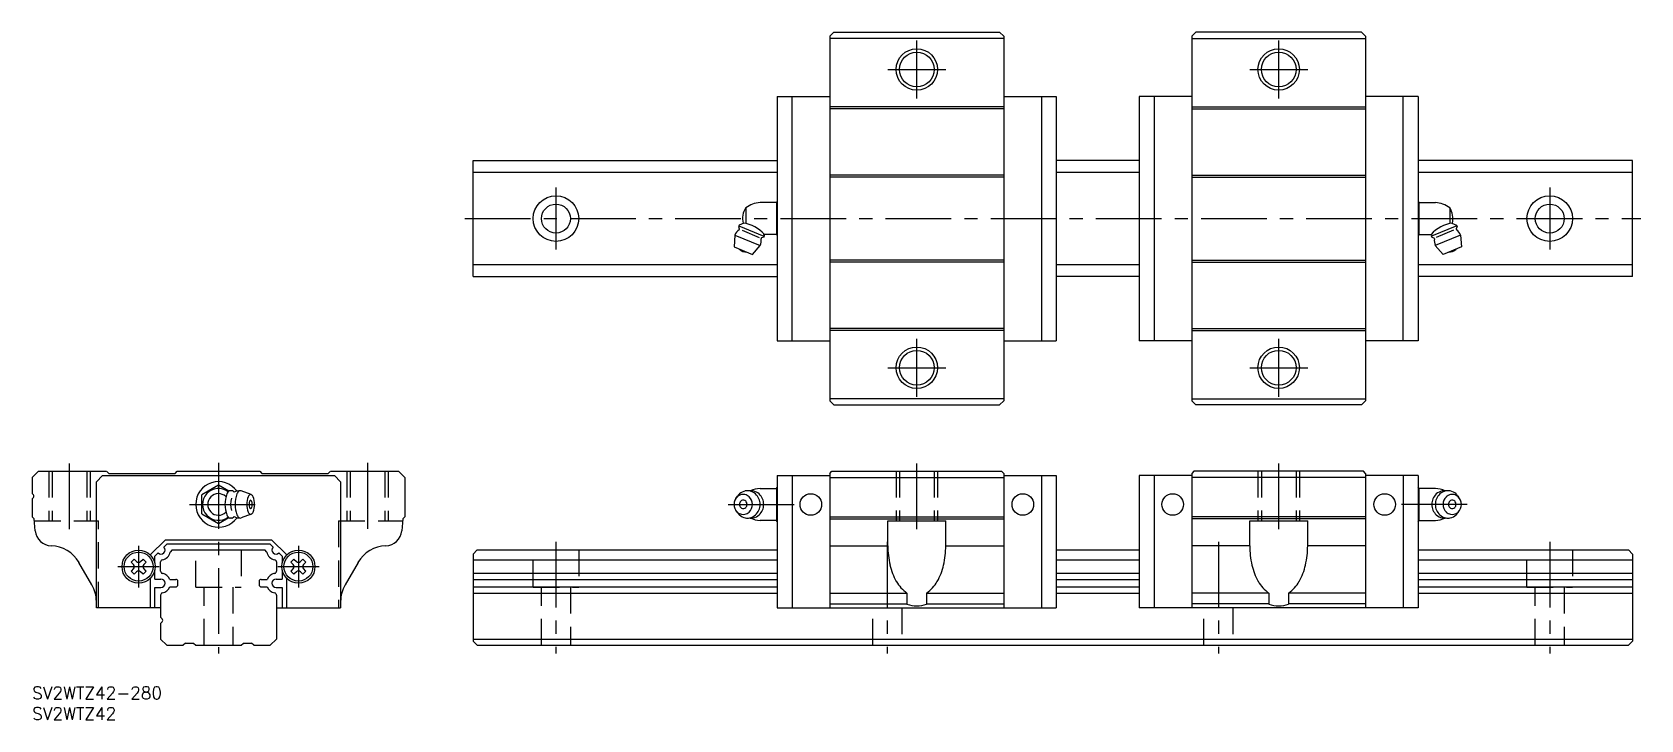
# Model space of a CAD drawing. Extents: x 0 to 388, y -8 to 158.
import ezdxf

# ---------------------------------------------------------------- set-up
doc = ezdxf.new("R2010")
doc.units = 0
doc.header["$LTSCALE"] = 0.5
doc.linetypes.add('CENTER', pattern=[50.8, 31.75, -6.35, 6.35, -6.35])
doc.linetypes.add('DASHED', pattern=[19.05, 12.7, -6.35])
for name, color, linetype in [('MSM_CENTER', 1, 'CENTER'), ('MSM_CONTINUOUS', 7, 'CONTINUOUS'), ('MSM_DASHED', 4, 'DASHED'), ('MSM_NARROW', 5, 'CONTINUOUS'), ('MSM_PART_NUMBER', 7, 'CONTINUOUS')]:
    doc.layers.add(name, color=color, linetype=linetype)
doc.styles.get("Standard").update_dxf_attribs({"font": 'txt.shx', "height": 3, "bigfont": 'bigfont.shx'})

# ---------------------------------------------------------------- blocks, each defined once
blk = doc.blocks.new('*U2')
at = {"layer": 'MSM_PART_NUMBER'}
blk.add_text('SV2WTZ42-280', height=3, dxfattribs=at).set_placement((0, -3))
blk = doc.blocks.new('*U3')
at = {"layer": 'MSM_PART_NUMBER'}
blk.add_text('SV2WTZ42', height=3, dxfattribs=at).set_placement((0, -8))

msp = doc.modelspace()

# ---------------------------------------------------------------- linework, layer by layer
at = {"layer": 'MSM_CENTER'}
for p, q in [((213.64, 142), (213.64, 156)), ((301.04, 142), (301.04, 156)), ((206.64, 149), (220.64, 149)), ((294.04, 149), (308.04, 149)), ((126.5, 120.5), (126.5, 105.5)), ((366.5, 120.5), (366.5, 105.5)), ((104.5, 113), (388.5, 113)), ((213.64, 70), (213.64, 84)), ((301.04, 70), (301.04, 84)), ((206.64, 77), (220.64, 77)), ((294.04, 77), (308.04, 77)), ((9, 38), (9, 54)), ((45, 54), (45, 8)), ((81, 54), (81, 38)), ((213.64, 38.02), (213.64, 54.02)), ((301.04, 38.02), (301.04, 54.02)), ((38, 44), (55.18, 44)), ((168.12, 44), (184.24, 44)), ((346.56, 44), (330.44, 44)), ((126.5, 35), (126.5, 8)), ((206.5, 35), (206.5, 8)), ((286.5, 35), (286.5, 8)), ((366.5, 35), (366.5, 8)), ((25.7, 33.98), (25.7, 23.98)), ((64.3, 33.98), (64.3, 23.98)), ((20.7, 28.98), (30.7, 28.98)), ((59.3, 28.98), (69.3, 28.98))]:
    msp.add_line(p, q, dxfattribs=at)
at = {"layer": 'MSM_CONTINUOUS'}
for p, q in [((193.64, 158), (192.64, 157)), ((192.64, 157), (192.64, 69)), ((234.64, 156.5), (192.64, 156.5)), ((193.64, 158), (233.64, 158)), ((233.64, 158), (234.64, 157)), ((234.64, 157), (234.64, 69)), ((281.04, 158), (280.04, 157)), ((280.04, 157), (280.04, 69)), ((280.04, 156.5), (322.04, 156.5)), ((321.04, 158), (281.04, 158)), ((321.04, 158), (322.04, 157)), ((322.04, 157), (322.04, 69)), ((179.94, 142.5), (192.64, 142.5)), ((179.94, 142.5), (179.94, 83.5)), ((183.54, 83.5), (183.54, 142.5)), ((234.64, 140), (192.64, 140)), ((234.64, 142.5), (247.34, 142.5)), ((243.74, 142.5), (243.74, 83.5)), ((247.34, 142.5), (247.34, 83.5)), ((267.34, 142.5), (267.34, 83.5)), ((280.04, 142.5), (267.34, 142.5)), ((270.94, 142.5), (270.94, 83.5)), ((280.04, 140), (322.04, 140)), ((334.74, 142.5), (322.04, 142.5)), ((331.14, 83.5), (331.14, 142.5)), ((334.74, 142.5), (334.74, 83.5)), ((234.64, 139.5), (192.64, 139.5)), ((280.04, 139.5), (322.04, 139.5)), ((106.5, 127), (179.94, 127)), ((106.5, 99), (106.5, 127)), ((267.34, 127), (247.34, 127)), ((386.5, 127), (334.74, 127)), ((386.5, 99), (386.5, 127)), ((179.94, 124.16), (106.5, 124.16)), ((234.64, 123.5), (192.64, 123.5)), ((234.64, 123), (192.64, 123)), ((267.34, 124.16), (247.34, 124.16)), ((280.04, 123.5), (322.04, 123.5)), ((280.04, 123), (322.04, 123)), ((386.5, 124.16), (334.74, 124.16)), ((179.78, 116.85), (175.78, 116.85)), ((179.94, 117.12), (179.78, 116.85)), ((179.78, 116.85), (179.78, 109.15)), ((334.74, 117.12), (334.9, 116.85)), ((334.9, 116.85), (334.9, 109.15)), ((334.9, 116.85), (338.9, 116.85)), ((172.34, 115.6), (172.34, 111.82)), ((342.34, 115.6), (342.34, 111.82)), ((169.71, 109), (169.51, 106.16)), ((169.71, 109), (175.81, 106.47)), ((170.72, 111.44), (170.57, 111.07)), ((170.57, 111.07), (170.78, 110.56)), ((170.65, 111.26), (176.74, 108.73)), ((171.85, 111.91), (170.72, 111.44)), ((171.43, 110.17), (175.58, 108.46)), ((176.64, 109.36), (176.82, 108.92)), ((176.82, 108.92), (176.67, 108.55)), ((179.78, 109.15), (176.82, 109.15)), ((179.78, 109.15), (179.94, 108.88)), ((334.9, 109.15), (334.74, 108.88)), ((334.9, 109.15), (337.86, 109.15)), ((338.05, 109.36), (337.86, 108.92)), ((337.86, 108.92), (338.01, 108.55)), ((344.04, 111.26), (337.94, 108.73)), ((344.97, 109), (338.87, 106.47)), ((343.25, 110.17), (339.1, 108.46)), ((342.84, 111.91), (343.96, 111.44)), ((344.11, 111.07), (343.9, 110.56)), ((343.96, 111.44), (344.11, 111.07)), ((344.97, 109), (345.17, 106.16)), ((169.51, 106.16), (173.94, 104.32)), ((173.94, 104.32), (175.81, 106.47)), ((176.67, 108.55), (176.16, 108.34)), ((338.01, 108.55), (338.52, 108.34)), ((340.74, 104.32), (338.87, 106.47)), ((345.17, 106.16), (340.74, 104.32)), ((179.94, 101.84), (106.5, 101.84)), ((234.64, 103), (192.64, 103)), ((234.64, 102.5), (192.64, 102.5)), ((267.34, 101.84), (247.34, 101.84)), ((280.04, 103), (322.04, 103)), ((280.04, 102.5), (322.04, 102.5)), ((386.5, 101.84), (334.74, 101.84)), ((106.5, 99), (179.94, 99)), ((267.34, 99), (247.34, 99)), ((386.5, 99), (334.74, 99)), ((234.64, 86.5), (192.64, 86.5)), ((234.64, 86), (192.64, 86)), ((280.04, 86.5), (322.04, 86.5)), ((280.04, 86), (322.04, 86)), ((179.94, 83.5), (192.64, 83.5)), ((234.64, 83.5), (247.34, 83.5)), ((280.04, 83.5), (267.34, 83.5)), ((334.74, 83.5), (322.04, 83.5)), ((234.64, 69.5), (192.64, 69.5)), ((192.64, 69), (193.64, 68)), ((193.64, 68), (233.64, 68)), ((233.64, 68), (234.64, 69)), ((280.04, 69.5), (322.04, 69.5)), ((281.04, 68), (280.04, 69)), ((321.04, 68), (281.04, 68)), ((322.04, 69), (321.04, 68)), ((0, 50.48), (1.52, 52)), ((1.52, 52), (17.98, 52)), ((15.5, 49.48), (17, 50.98)), ((17, 50.98), (73, 50.98)), ((18.5, 51.48), (18, 51.98)), ((18.5, 51.48), (34.5, 51.48)), ((34.5, 51.48), (35.02, 52)), ((35.02, 52), (54.98, 52)), ((54.98, 52), (55.5, 51.48)), ((55.5, 51.48), (71.5, 51.48)), ((72, 51.98), (71.5, 51.48)), ((72.02, 52), (88.48, 52)), ((73, 50.98), (74.5, 49.48)), ((88.48, 52), (90, 50.48)), ((179.94, 50.98), (192.64, 50.98)), ((179.94, 50.98), (179.94, 19)), ((183.54, 50.98), (183.54, 19)), ((192.64, 51.48), (193.16, 52)), ((192.64, 51.48), (192.64, 19)), ((193.16, 52), (234.13, 52)), ((234.13, 52), (234.64, 51.48)), ((234.64, 51.48), (234.64, 19)), ((234.64, 50.98), (247.34, 50.98)), ((243.74, 50.98), (243.74, 19)), ((247.34, 50.98), (247.34, 19)), ((267.34, 50.98), (267.34, 19)), ((280.04, 50.98), (267.34, 50.98)), ((270.94, 50.98), (270.94, 19)), ((280.56, 52), (280.04, 51.48)), ((280.04, 51.48), (280.04, 19)), ((321.53, 52), (280.56, 52)), ((322.04, 51.48), (321.53, 52)), ((322.04, 51.48), (322.04, 19)), ((334.74, 50.98), (322.04, 50.98)), ((331.14, 50.98), (331.14, 19)), ((334.74, 50.98), (334.74, 19)), ((0, 50.48), (0, 46.61)), ((15.5, 19), (15.5, 49.48)), ((45, 48.62), (41, 46.31)), ((47.49, 47.18), (45, 48.62)), ((48.19, 47.3), (47.82, 47.3)), ((52.89, 46.38), (50.44, 47.27)), ((74.5, 49.48), (74.5, 19)), ((90, 50.48), (90, 41)), ((175.78, 47.85), (179.78, 47.85)), ((179.78, 47.85), (179.94, 48.12)), ((179.78, 47.85), (179.78, 40.15)), ((192.64, 50.48), (234.64, 50.48)), ((322.04, 50.48), (280.04, 50.48)), ((334.9, 47.85), (334.74, 48.12)), ((334.9, 47.85), (334.9, 40.15)), ((338.9, 47.85), (334.9, 47.85)), ((0.31, 46.29), (0, 46.61)), ((0.31, 45.67), (0, 45.36)), ((0, 45.36), (0, 41)), ((41, 41.69), (41, 46.31)), ((169.94, 45.42), (170.31, 45.96)), ((344.74, 45.42), (344.38, 45.96)), ((0, 41), (0.5, 40.5)), ((0.75, 37.64), (0.5, 40.5)), ((41, 41.69), (45, 39.38)), ((45, 39.38), (47.49, 40.82)), ((48.19, 40.7), (47.82, 40.7)), ((52.89, 41.62), (50.44, 40.73)), ((89.5, 40.48), (89.25, 37.64)), ((90, 41), (89.5, 40.5)), ((170.31, 42.04), (169.94, 42.58)), ((170.31, 42.04), (170.32, 42.02)), ((179.78, 40.15), (175.78, 40.15)), ((179.94, 39.88), (179.78, 40.15)), ((192.64, 40.98), (234.64, 40.98)), ((192.64, 40.48), (234.64, 40.48)), ((206.64, 34), (206.64, 40)), ((206.64, 40), (220.64, 40)), ((220.64, 34), (220.64, 40)), ((322.04, 40.98), (280.04, 40.98)), ((322.04, 40.48), (280.04, 40.48)), ((294.04, 34), (294.04, 40)), ((294.04, 40), (308.04, 40)), ((308.04, 34), (308.04, 40)), ((334.74, 39.88), (334.9, 40.15)), ((334.9, 40.15), (338.9, 40.15)), ((344.38, 42.04), (344.36, 42.02)), ((344.38, 42.04), (344.74, 42.58)), ((28.52, 31.82), (32.19, 35.48)), ((32.19, 35.48), (57.81, 35.48)), ((57.81, 35.48), (61.48, 31.82)), ((29.6, 31.48), (30.39, 32.28)), ((29.6, 29.87), (29.6, 31.48)), ((31.81, 33.69), (32.6, 34.48)), ((32.6, 34.48), (57.4, 34.48)), ((33.84, 33), (33.34, 32.5)), ((33.84, 33), (56.16, 33)), ((56.66, 32.5), (56.16, 33)), ((57.4, 34.48), (58.19, 33.69)), ((59.61, 32.28), (60.4, 31.48)), ((60.4, 31.48), (60.4, 29.87)), ((106.5, 32), (107.5, 33)), ((106.5, 32), (106.5, 11)), ((107.5, 33), (179.94, 33)), ((192.64, 33.99), (206.64, 33.99)), ((220.64, 33.99), (234.64, 33.99)), ((247.34, 33), (267.34, 33)), ((294.04, 33.99), (280.04, 33.99)), ((322.04, 33.99), (308.04, 33.99)), ((334.74, 33), (385.5, 33)), ((386.5, 32), (385.5, 33)), ((386.5, 32), (386.5, 11)), ((14.43, 24.58), (11.3, 30)), ((23.89, 30.05), (24.63, 30.79)), ((23.89, 30.05), (24.46, 29.48)), ((24.46, 28.49), (23.89, 27.92)), ((24.63, 27.18), (23.89, 27.92)), ((24.63, 30.79), (25.21, 30.22)), ((25.21, 27.75), (24.63, 27.18)), ((26.19, 30.22), (26.77, 30.79)), ((26.77, 27.18), (26.19, 27.75)), ((26.77, 30.79), (27.51, 30.05)), ((27.51, 27.92), (26.77, 27.18)), ((26.94, 29.48), (27.51, 30.05)), ((27.51, 27.92), (26.94, 28.49)), ((29.6, 25.98), (29.6, 28.1)), ((31, 27.9), (31, 30.1)), ((59, 30.1), (59, 27.9)), ((60.4, 28.1), (60.4, 25.98)), ((62.49, 30.05), (63.23, 30.79)), ((62.49, 30.05), (63.06, 29.48)), ((63.06, 28.49), (62.49, 27.92)), ((63.23, 27.18), (62.49, 27.92)), ((63.23, 30.79), (63.81, 30.22)), ((63.81, 27.75), (63.23, 27.18)), ((64.79, 30.22), (65.37, 30.79)), ((65.37, 27.18), (64.79, 27.75)), ((65.37, 30.79), (66.11, 30.05)), ((66.11, 27.92), (65.37, 27.18)), ((65.54, 29.48), (66.11, 30.05)), ((66.11, 27.92), (65.54, 28.49)), ((78.7, 30), (75.57, 24.58)), ((106.5, 30.59), (179.94, 30.59)), ((106.5, 27.41), (179.94, 27.41)), ((247.34, 30.59), (267.34, 30.59)), ((247.34, 27.41), (267.34, 27.41)), ((334.74, 30.59), (386.5, 30.59)), ((334.74, 27.41), (386.5, 27.41)), ((28.6, 19), (28.6, 26.23)), ((29.6, 25.98), (31.1, 25.98)), ((29.6, 23.98), (31.1, 23.98)), ((29.6, 19), (29.6, 23.98)), ((33.21, 25.9), (34.7, 25.9)), ((33.21, 24.1), (34.7, 24.1)), ((35.2, 24.6), (35.2, 25.4)), ((54.8, 25.4), (54.8, 24.6)), ((55.3, 25.9), (56.79, 25.9)), ((55.3, 24.1), (56.79, 24.1)), ((58.9, 25.98), (60.4, 25.98)), ((58.9, 23.98), (60.4, 23.98)), ((60.4, 23.98), (60.4, 19)), ((61.4, 26.23), (61.4, 19)), ((106.5, 25.9), (179.94, 25.9)), ((106.5, 24.1), (179.94, 24.1)), ((247.34, 25.9), (267.34, 25.9)), ((247.34, 24.1), (267.34, 24.1)), ((334.74, 25.9), (386.5, 25.9)), ((334.74, 24.1), (386.5, 24.1)), ((31, 22.1), (31, 16.76)), ((59, 22.1), (59, 11.5)), ((106.5, 22.59), (179.94, 22.59)), ((192.64, 22.58), (211.26, 22.58)), ((192.64, 19.98), (211.26, 19.98)), ((211.26, 22.6), (211.26, 19.92)), ((216.02, 22.6), (216.02, 19.92)), ((216.02, 22.58), (234.64, 22.58)), ((216.02, 19.98), (234.64, 19.98)), ((247.34, 22.59), (267.34, 22.59)), ((298.66, 22.58), (280.04, 22.58)), ((298.66, 19.98), (280.04, 19.98)), ((298.66, 22.6), (298.66, 19.92)), ((303.42, 22.6), (303.42, 19.92)), ((322.04, 22.58), (303.42, 22.58)), ((322.04, 19.98), (303.42, 19.98)), ((334.74, 22.59), (386.5, 22.59)), ((31, 19), (15.5, 19)), ((31.38, 16.38), (31, 16.76)), ((31.38, 15.62), (31, 15.24)), ((59, 19), (74.5, 19)), ((179.94, 19), (247.34, 19)), ((334.74, 19), (267.34, 19)), ((31, 15.24), (31, 11.5)), ((31, 11.5), (32.5, 10)), ((32.5, 10), (36.5, 10)), ((37, 10.5), (36.5, 10)), ((37, 10.5), (39, 10.5)), ((39, 10.5), (39.5, 10)), ((39.5, 10), (50.5, 10)), ((50.5, 10), (51, 10.5)), ((51, 10.5), (53, 10.5)), ((53.5, 10), (53, 10.5)), ((53.5, 10), (57.5, 10)), ((57.5, 10), (59, 11.5)), ((106.5, 11.5), (386.5, 11.5)), ((106.5, 11), (107.5, 10)), ((107.5, 10), (385.5, 10)), ((386.5, 11), (385.5, 10))]:
    msp.add_line(p, q, dxfattribs=at)
for centre, radius in [((213.64, 149), 4.19), ((301.04, 149), 4.19), ((126.5, 113), 5.5), ((366.5, 113), 5.5), ((126.5, 113), 3.5), ((366.5, 113), 3.5), ((213.64, 77), 4.19), ((301.04, 77), 4.19), ((188.04, 43.98), 2.6), ((239.24, 43.98), 2.6), ((275.44, 43.98), 2.6), ((326.64, 43.98), 2.6), ((25.7, 28.98), 4), ((25.7, 28.98), 3.5), ((64.3, 28.98), 4), ((64.3, 28.98), 3.5)]:
    msp.add_circle(centre, radius, dxfattribs=at)
for centre, radius, start, end in [((176.01, 110.85), 6, 92.1789, 127.7261), ((338.67, 110.85), 6, 52.2739, 87.8211), ((176.26, 113), 4.7, 146.4138, 193.1788), ((338.43, 113), 4.7, 346.8212, 33.5862), ((172.76, 107.73), 3.3, 128.164, 157.4999), ((170.6, 110.49), 0.2, 308.1641, 22.5004), ((170.71, 103.99), 8, 40.1892, 83.034), ((343.97, 103.99), 8, 96.966, 139.8108), ((344.09, 110.49), 0.2, 157.4996, 231.8359), ((341.92, 107.73), 3.3, 22.5001, 51.836), ((172.89, 108.05), 3.2, 229.29, 265.71), ((172.76, 107.73), 3.3, 337.5, 6.836), ((176.24, 108.15), 0.2, 112.4996, 186.8355), ((338.45, 108.15), 0.2, 353.1645, 67.5004), ((341.92, 107.73), 3.3, 173.164, 202.5), ((341.79, 108.05), 3.2, 274.29, 310.71), ((45, 44), 5.5, 35.6147, 324.3849), ((45, 44), 3.85, 52.5077, 307.4921), ((48.32, 46.05), 1.4, 121.1002, 160.1439), ((47.82, 46.8), 0.505, 90.9032, 115.752), ((48.19, 46.8), 0.505, 64.2478, 90.9029), ((47.69, 46.05), 1.4, 39.4283, 58.8998), ((50.27, 44), 3.3, 90, 117.0545), ((50.77, 46.05), 1.4, 121.1002, 160.1439), ((50.27, 46.8), 0.505, 68.6882, 115.752), ((172.8, 44.35), 2.95, 101.0363, 132.5263), ((172.76, 44.48), 2.82, 79.1807, 100.8192), ((173.62, 44.48), 2.82, 79.1807, 98.7658), ((172.72, 44.35), 2.95, 47.4736, 78.9636), ((176.01, 41.85), 6, 92.1777, 114.8938), ((173.58, 44.35), 2.95, 47.4736, 78.9636), ((338.67, 41.85), 6, 65.1062, 87.8223), ((341.1, 44.35), 2.95, 101.0364, 132.5264), ((341.96, 44.35), 2.95, 101.0364, 132.5264), ((341.06, 44.48), 2.82, 81.2342, 100.8193), ((341.92, 44.48), 2.82, 79.1808, 100.8193), ((341.89, 44.35), 2.95, 47.4737, 78.9637), ((0, 45.98), 0.439, 315.0018, 45), ((45, 44), 2.6, 46.6213, 313.3788), ((53.87, 44), 7.31, 159.7619, 200.238), ((53.24, 44), 5.31, 163.6263, 196.3728), ((56.31, 44), 7.31, 159.7619, 200.238), ((57.15, 44), 5.31, 159.7306, 200.2694), ((53.13, 45.49), 1.02, 121.0513, 160.104), ((54.59, 44), 2.22, 159.7737, 200.2263), ((52.91, 44.62), 0.423, 121.1182, 160.1587), ((52.91, 43.38), 0.423, 199.8413, 238.8817), ((52.76, 46.03), 0.368, 64.2872, 115.7126), ((52.76, 44.85), 0.153, 64.2337, 115.7663), ((52.76, 43.15), 0.153, 244.2337, 295.7663), ((52.61, 44.62), 0.423, 19.8413, 58.8817), ((52.61, 43.38), 0.423, 301.1183, 340.1587), ((52.4, 45.49), 1.02, 19.896, 58.9486), ((50.93, 44), 2.22, 339.7737, 20.2263), ((48.37, 44), 5.31, 339.7306, 20.2694), ((172.04, 44), 2.53, 133.3861, 226.6139), ((171.75, 44.26), 2.15, 101.0363, 132.5263), ((173.19, 44), 3.48, 133.3861, 145.8068), ((171.86, 44), 1.05, 133.3861, 226.6139), ((171.74, 44.11), 0.895, 101.0364, 132.5263), ((171.74, 43.89), 0.895, 227.4736, 258.9636), ((171.73, 44.35), 2.05, 79.1807, 100.8192), ((171.73, 44.15), 0.855, 79.1807, 100.8192), ((171.73, 43.85), 0.855, 259.1807, 280.8192), ((171.72, 44.11), 0.895, 47.4736, 78.9636), ((171.72, 43.89), 0.895, 281.0364, 312.5263), ((171.7, 44.26), 2.15, 47.4736, 78.9636), ((171.6, 44), 1.05, 313.3861, 46.6139), ((171.41, 44), 2.53, 313.3861, 46.6139), ((172.33, 44), 3.48, 313.3861, 46.6139), ((173.19, 44), 3.48, 313.3861, 46.6139), ((341.49, 44), 3.48, 133.3861, 226.6139), ((342.35, 44), 3.48, 133.3861, 226.6139), ((343.27, 44), 2.53, 133.3861, 226.6139), ((342.98, 44.26), 2.15, 101.0364, 132.5264), ((343.09, 44), 1.05, 133.3861, 226.6139), ((342.97, 44.11), 0.895, 101.0364, 132.5264), ((342.97, 43.89), 0.895, 227.4737, 258.9636), ((342.96, 44.35), 2.05, 79.1808, 100.8193), ((342.96, 44.15), 0.855, 79.1808, 100.8193), ((342.96, 43.85), 0.855, 259.1808, 280.8193), ((342.94, 44.11), 0.895, 47.4737, 78.9636), ((342.94, 43.89), 0.895, 281.0364, 312.5264), ((342.93, 44.26), 2.15, 47.4737, 78.9637), ((342.83, 44), 1.05, 313.3861, 46.6139), ((341.49, 44), 3.48, 34.1932, 46.6139), ((342.64, 44), 2.53, 313.3861, 46.6139), ((48.32, 41.95), 1.4, 199.8561, 238.8998), ((47.82, 41.2), 0.505, 244.2479, 270.3932), ((48.19, 41.2), 0.505, 270.3929, 295.752), ((47.69, 41.95), 1.4, 301.1002, 320.57), ((50.27, 44), 3.3, 242.9455, 270), ((50.77, 41.95), 1.4, 199.8561, 238.8998), ((50.27, 41.2), 0.505, 244.2479, 289.9352), ((53.13, 42.51), 1.02, 199.896, 238.9486), ((52.76, 41.97), 0.368, 244.287, 295.7129), ((52.4, 42.51), 1.02, 301.0513, 340.104), ((171.75, 43.74), 2.15, 227.4736, 258.9636), ((173.19, 44), 3.48, 214.6529, 226.6139), ((172.8, 43.65), 2.95, 227.4736, 258.9636), ((171.73, 43.65), 2.05, 259.1808, 280.8192), ((171.7, 43.74), 2.15, 281.0363, 312.5263), ((172.76, 43.52), 2.82, 259.1808, 280.8192), ((173.62, 43.52), 2.82, 261.2379, 280.8192), ((172.72, 43.65), 2.95, 281.0363, 312.5263), ((176.01, 46.15), 6, 245.1062, 267.8223), ((173.58, 43.65), 2.95, 281.0363, 312.5263), ((338.67, 46.15), 6, 272.1777, 294.8938), ((341.1, 43.65), 2.95, 227.4737, 258.9637), ((341.96, 43.65), 2.95, 227.4737, 258.9637), ((341.06, 43.52), 2.82, 259.1808, 278.7621), ((341.92, 43.52), 2.82, 259.1808, 280.8192), ((342.98, 43.74), 2.15, 227.4737, 258.9637), ((341.89, 43.65), 2.95, 281.0364, 312.5264), ((342.96, 43.65), 2.05, 259.1808, 280.8192), ((342.93, 43.74), 2.15, 281.0364, 312.5264), ((341.49, 44), 3.48, 313.3861, 325.3471), ((4.73, 37.98), 4, 185, 268.351), ((85.27, 37.98), 4, 271.6491, 355), ((4.38, 25.99), 8, 29.8787, 88.3258), ((31.1, 32.98), 1, 225.0001, 45), ((30.93, 33.06), 2.48, 281.8238, 346.8289), ((59.07, 33.06), 2.48, 193.1711, 258.1762), ((58.9, 32.98), 1, 135, 315), ((85.62, 25.99), 8, 91.6742, 150.1213), ((227.13, 34), 20.49, 180.0091, 193.0972), ((200.15, 34), 20.49, 346.9028, 359.9909), ((314.53, 34), 20.49, 180.0091, 193.0972), ((287.55, 34), 20.49, 346.9028, 359.9909), ((23.97, 28.98), 0.7, 315.0001, 44.9999), ((25.7, 30.72), 0.7, 224.9999, 315.0001), ((25.7, 27.25), 0.7, 44.9999, 135.0001), ((27.43, 28.98), 0.7, 135.0001, 224.9999), ((31.55, 30.1), 0.55, 101.8237, 180), ((31.55, 27.9), 0.55, 180, 258.1763), ((30.93, 24.94), 2.48, 22.9182, 78.1761), ((59.07, 24.94), 2.48, 101.8238, 157.0818), ((58.45, 30.1), 0.55, 0, 78.1762), ((58.45, 27.9), 0.55, 281.8238, 0), ((62.57, 28.98), 0.7, 315.0001, 44.9999), ((64.3, 30.72), 0.7, 224.9999, 315.0001), ((64.3, 27.25), 0.7, 44.9999, 135.0001), ((66.03, 28.98), 0.7, 135.0001, 224.9999), ((221.65, 32.68), 14.86, 192.9326, 209.2478), ((205.63, 32.68), 14.86, 330.7522, 347.0674), ((309.05, 32.68), 14.86, 192.9326, 209.2478), ((293.03, 32.68), 14.86, 330.7522, 347.0674), ((7.5, 20.58), 8, 0.0001, 30), ((31.1, 24.98), 1, 270.0001, 90), ((30.93, 25.06), 2.48, 281.8237, 337.082), ((34.7, 25.4), 0.5, 0, 90), ((34.7, 24.6), 0.5, 270, 0), ((55.3, 25.4), 0.5, 90, 180), ((55.3, 24.6), 0.5, 180, 270), ((59.07, 25.06), 2.48, 202.918, 258.1763), ((58.9, 24.98), 1, 90, 269.9999), ((82.5, 20.58), 8, 150, 179.9999), ((216.08, 29.56), 8.46, 209.2055, 235.3056), ((211.2, 29.56), 8.46, 304.6944, 330.7945), ((303.48, 29.56), 8.46, 209.2055, 235.3056), ((298.6, 29.56), 8.46, 304.6944, 330.7945), ((31.55, 22.1), 0.55, 101.8237, 180), ((58.45, 22.1), 0.55, 0, 78.1762), ((213.64, 26.5), 7, 250.1242, 289.8758), ((301.04, 26.5), 7, 250.1242, 289.8758), ((31, 16), 0.54, 315.0005, 44.9985)]:
    msp.add_arc(centre, radius, start, end, dxfattribs=at)
at = {"layer": 'MSM_DASHED'}
for p, q in [((4, 52), (4, 39.98)), ((4.81, 52), (4.81, 39.98)), ((13.19, 52), (13.19, 39.98)), ((14, 52), (14, 39.98)), ((76, 52), (76, 39.98)), ((76.81, 52), (76.81, 39.98)), ((85.19, 52), (85.19, 39.98)), ((86, 52), (86, 39.98)), ((208.64, 52.02), (208.64, 40)), ((209.45, 52.02), (209.45, 40)), ((217.83, 52.02), (217.83, 40)), ((218.64, 52.02), (218.64, 40)), ((296.04, 52.02), (296.04, 40)), ((296.85, 52.02), (296.85, 40)), ((305.23, 52.02), (305.23, 40)), ((306.04, 52.02), (306.04, 40)), ((0.54, 40), (16, 40)), ((16, 19), (16, 40)), ((74, 40), (74, 19)), ((74, 40), (89.46, 40)), ((39.5, 24), (39.5, 33)), ((50.5, 33), (50.5, 24)), ((121, 24), (121, 33)), ((132, 33), (132, 24)), ((361, 24), (361, 33)), ((372, 33), (372, 24)), ((39.5, 24), (50.5, 24)), ((41.5, 10), (41.5, 24)), ((48.5, 24), (48.5, 10)), ((121, 24), (132, 24)), ((123, 10), (123, 24)), ((130, 24), (130, 10)), ((361, 24), (372, 24)), ((363, 10), (363, 24)), ((370, 24), (370, 10)), ((203, 10), (203, 19)), ((210, 19), (210, 10)), ((283, 10), (283, 19)), ((290, 19), (290, 10))]:
    msp.add_line(p, q, dxfattribs=at)
at = {"layer": 'MSM_NARROW'}
for centre in [(213.64, 149), (301.04, 149), (213.64, 77), (301.04, 77)]:
    msp.add_circle(centre, 5, dxfattribs=at)

# ---------------------------------------------------------------- block references
at = {"layer": 'MSM_CONTINUOUS'}
for name in ['*U2', '*U3']:
    msp.add_blockref(name, (0, 0), dxfattribs=at)

doc.saveas('drawing.dxf')
